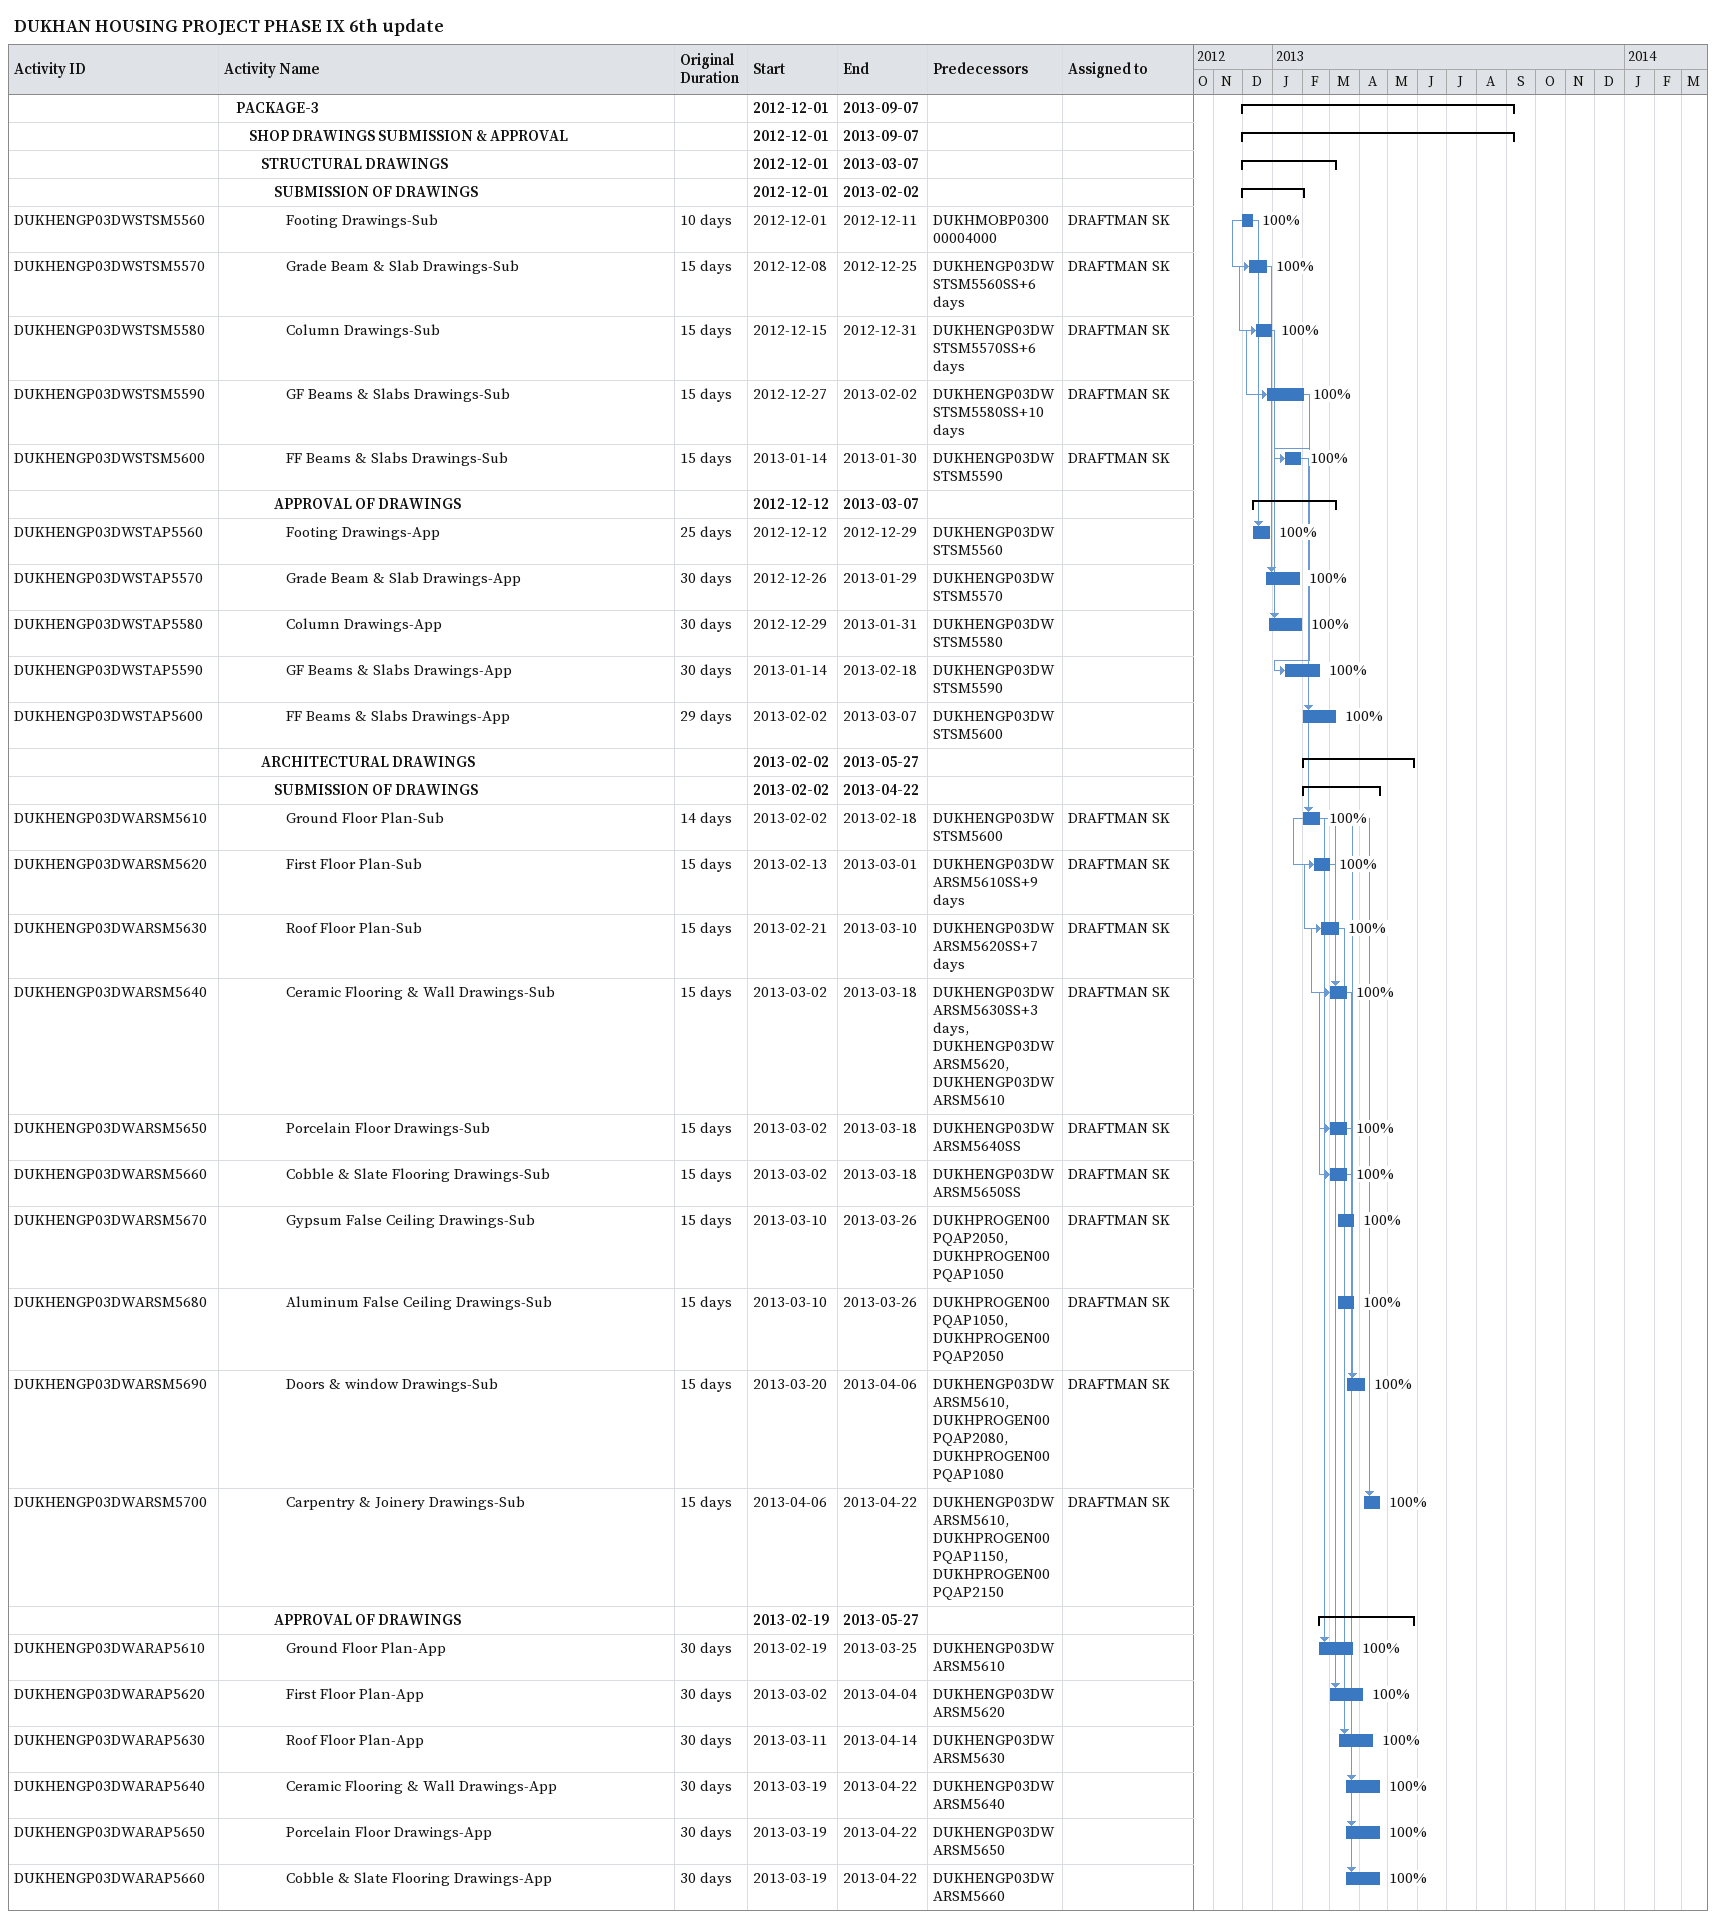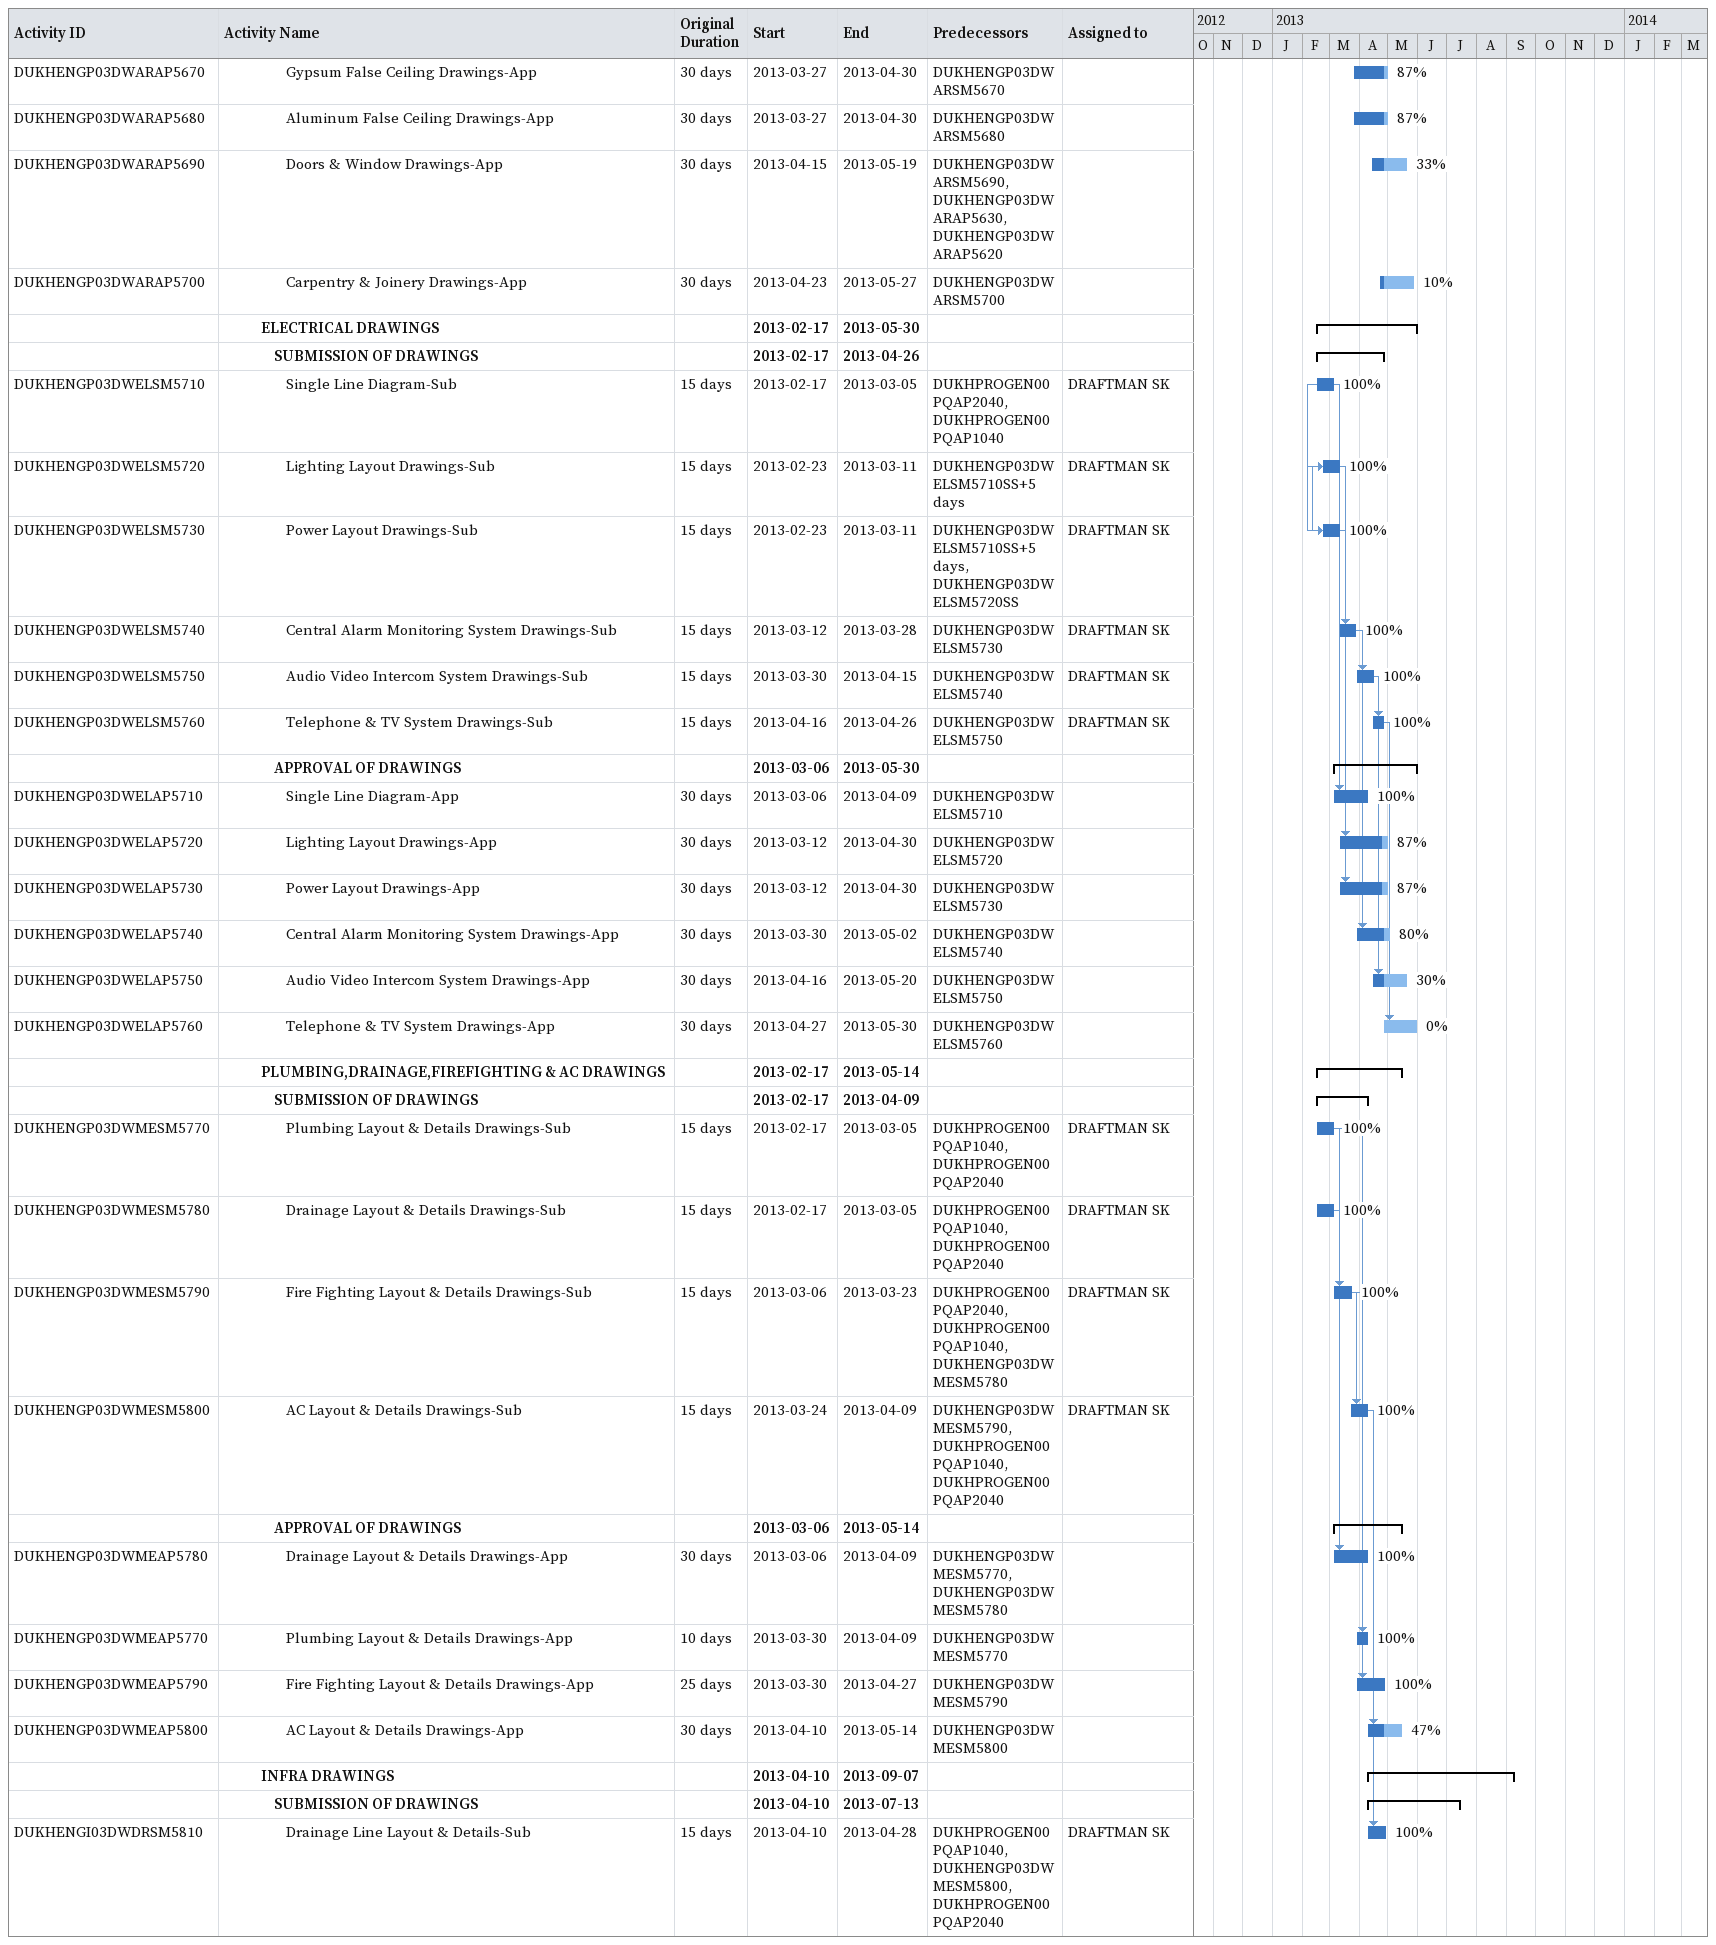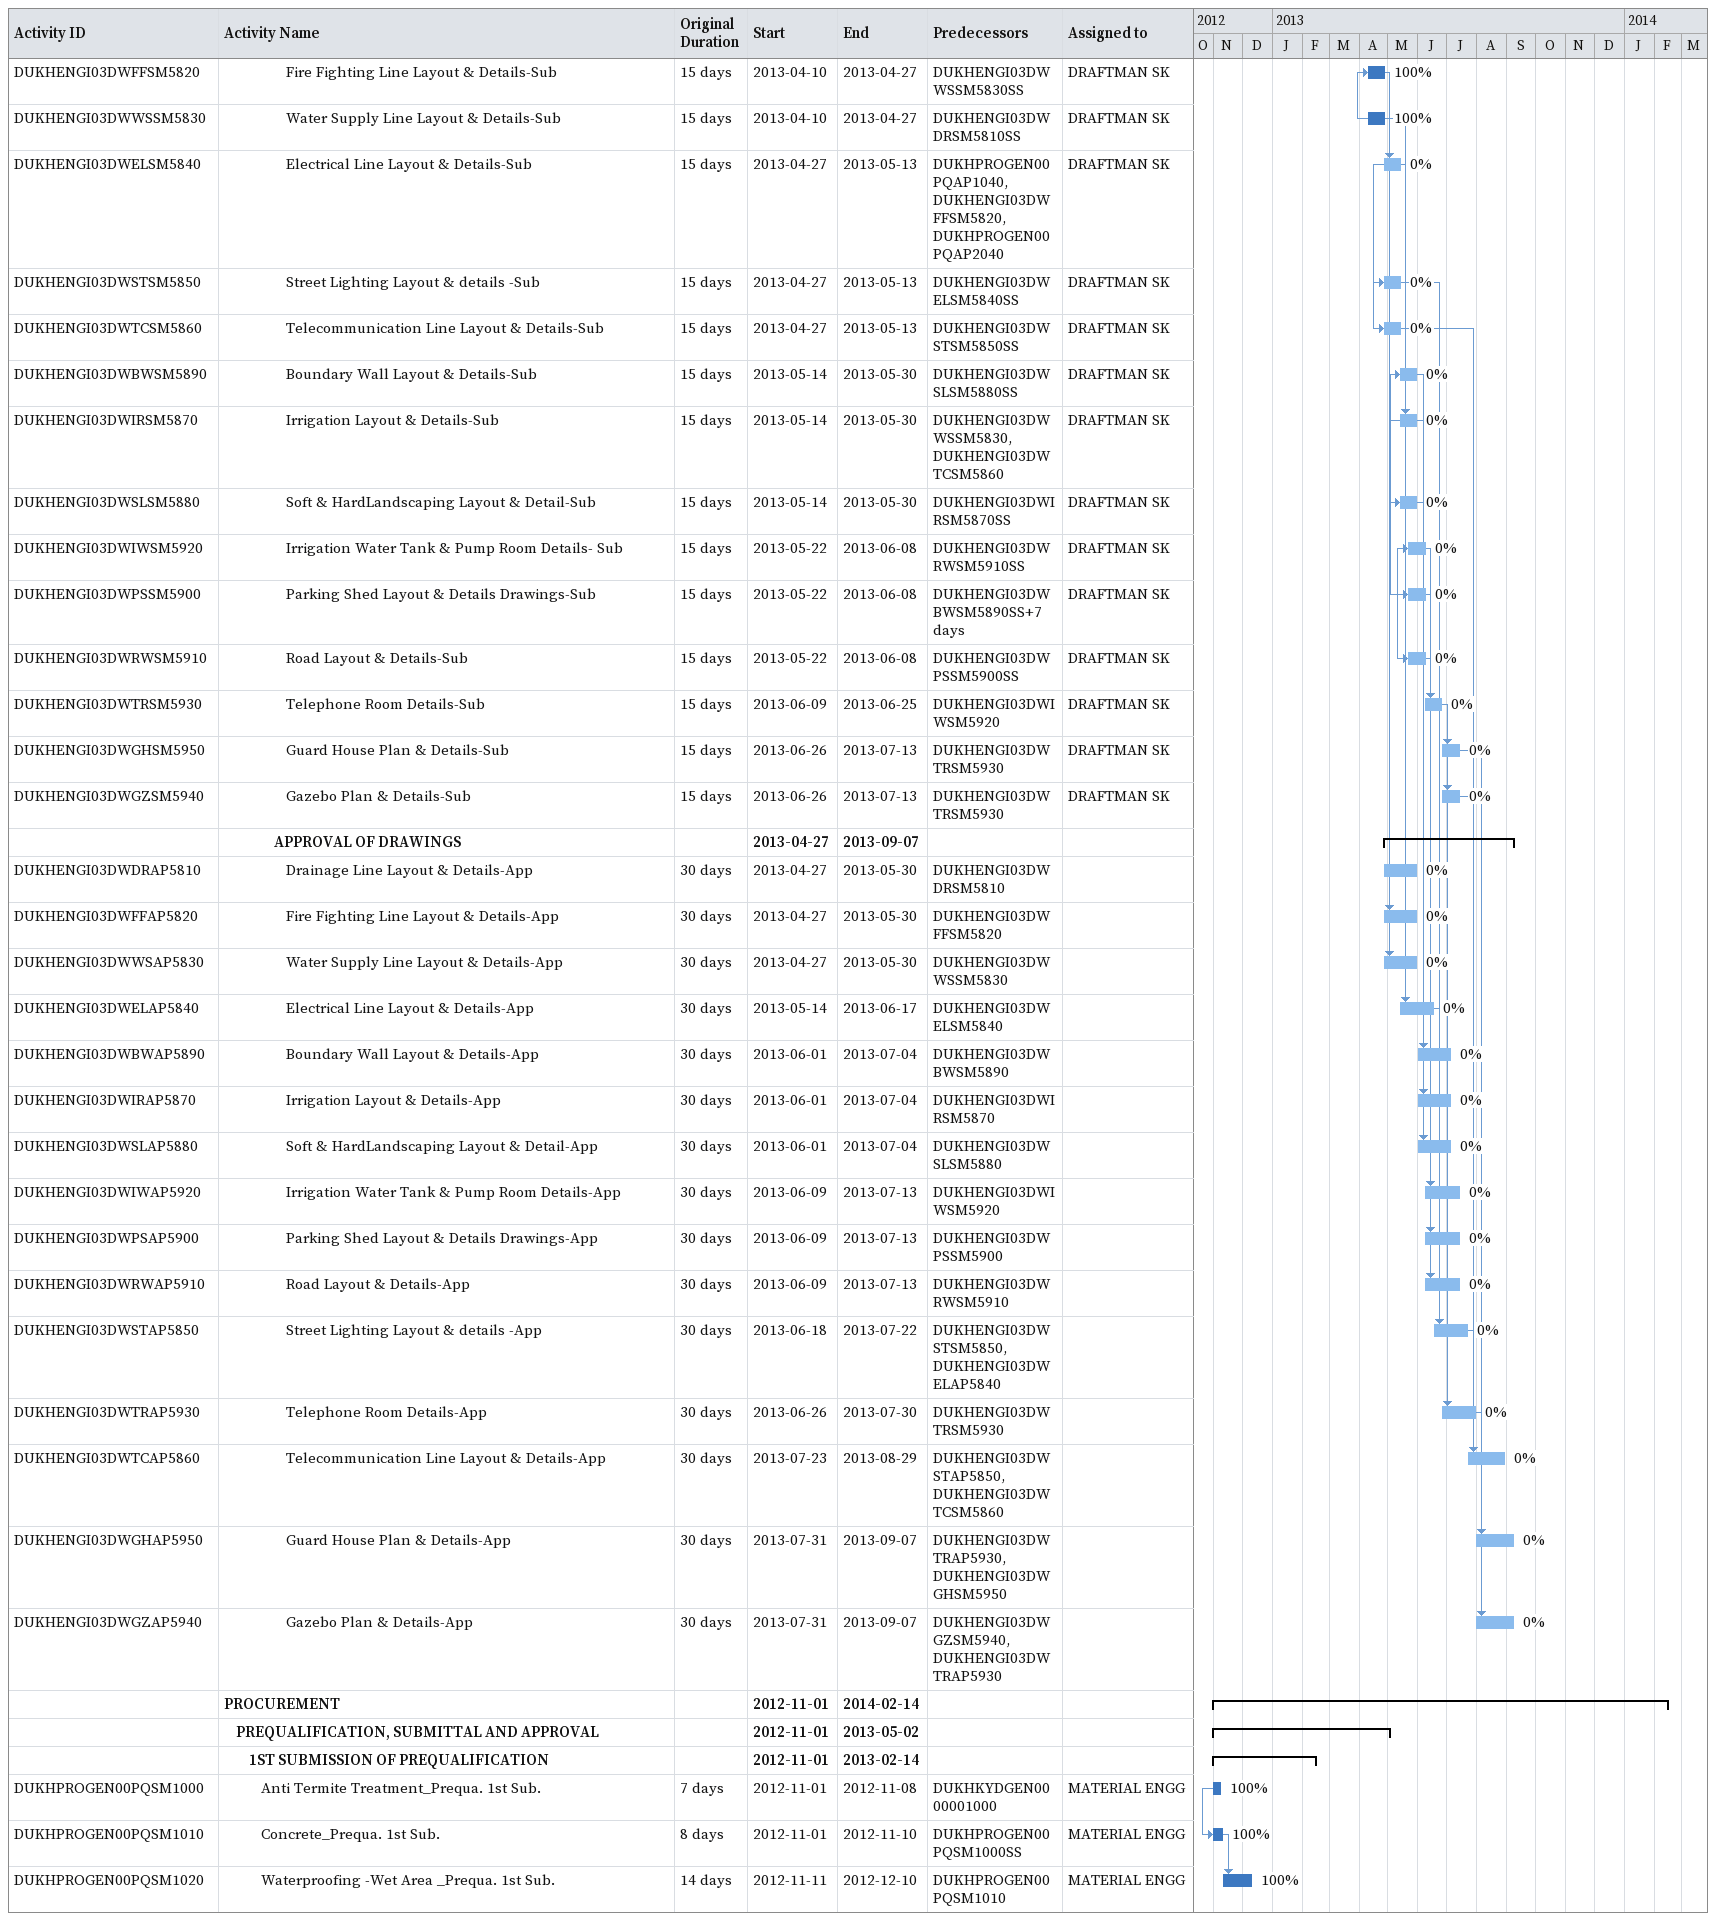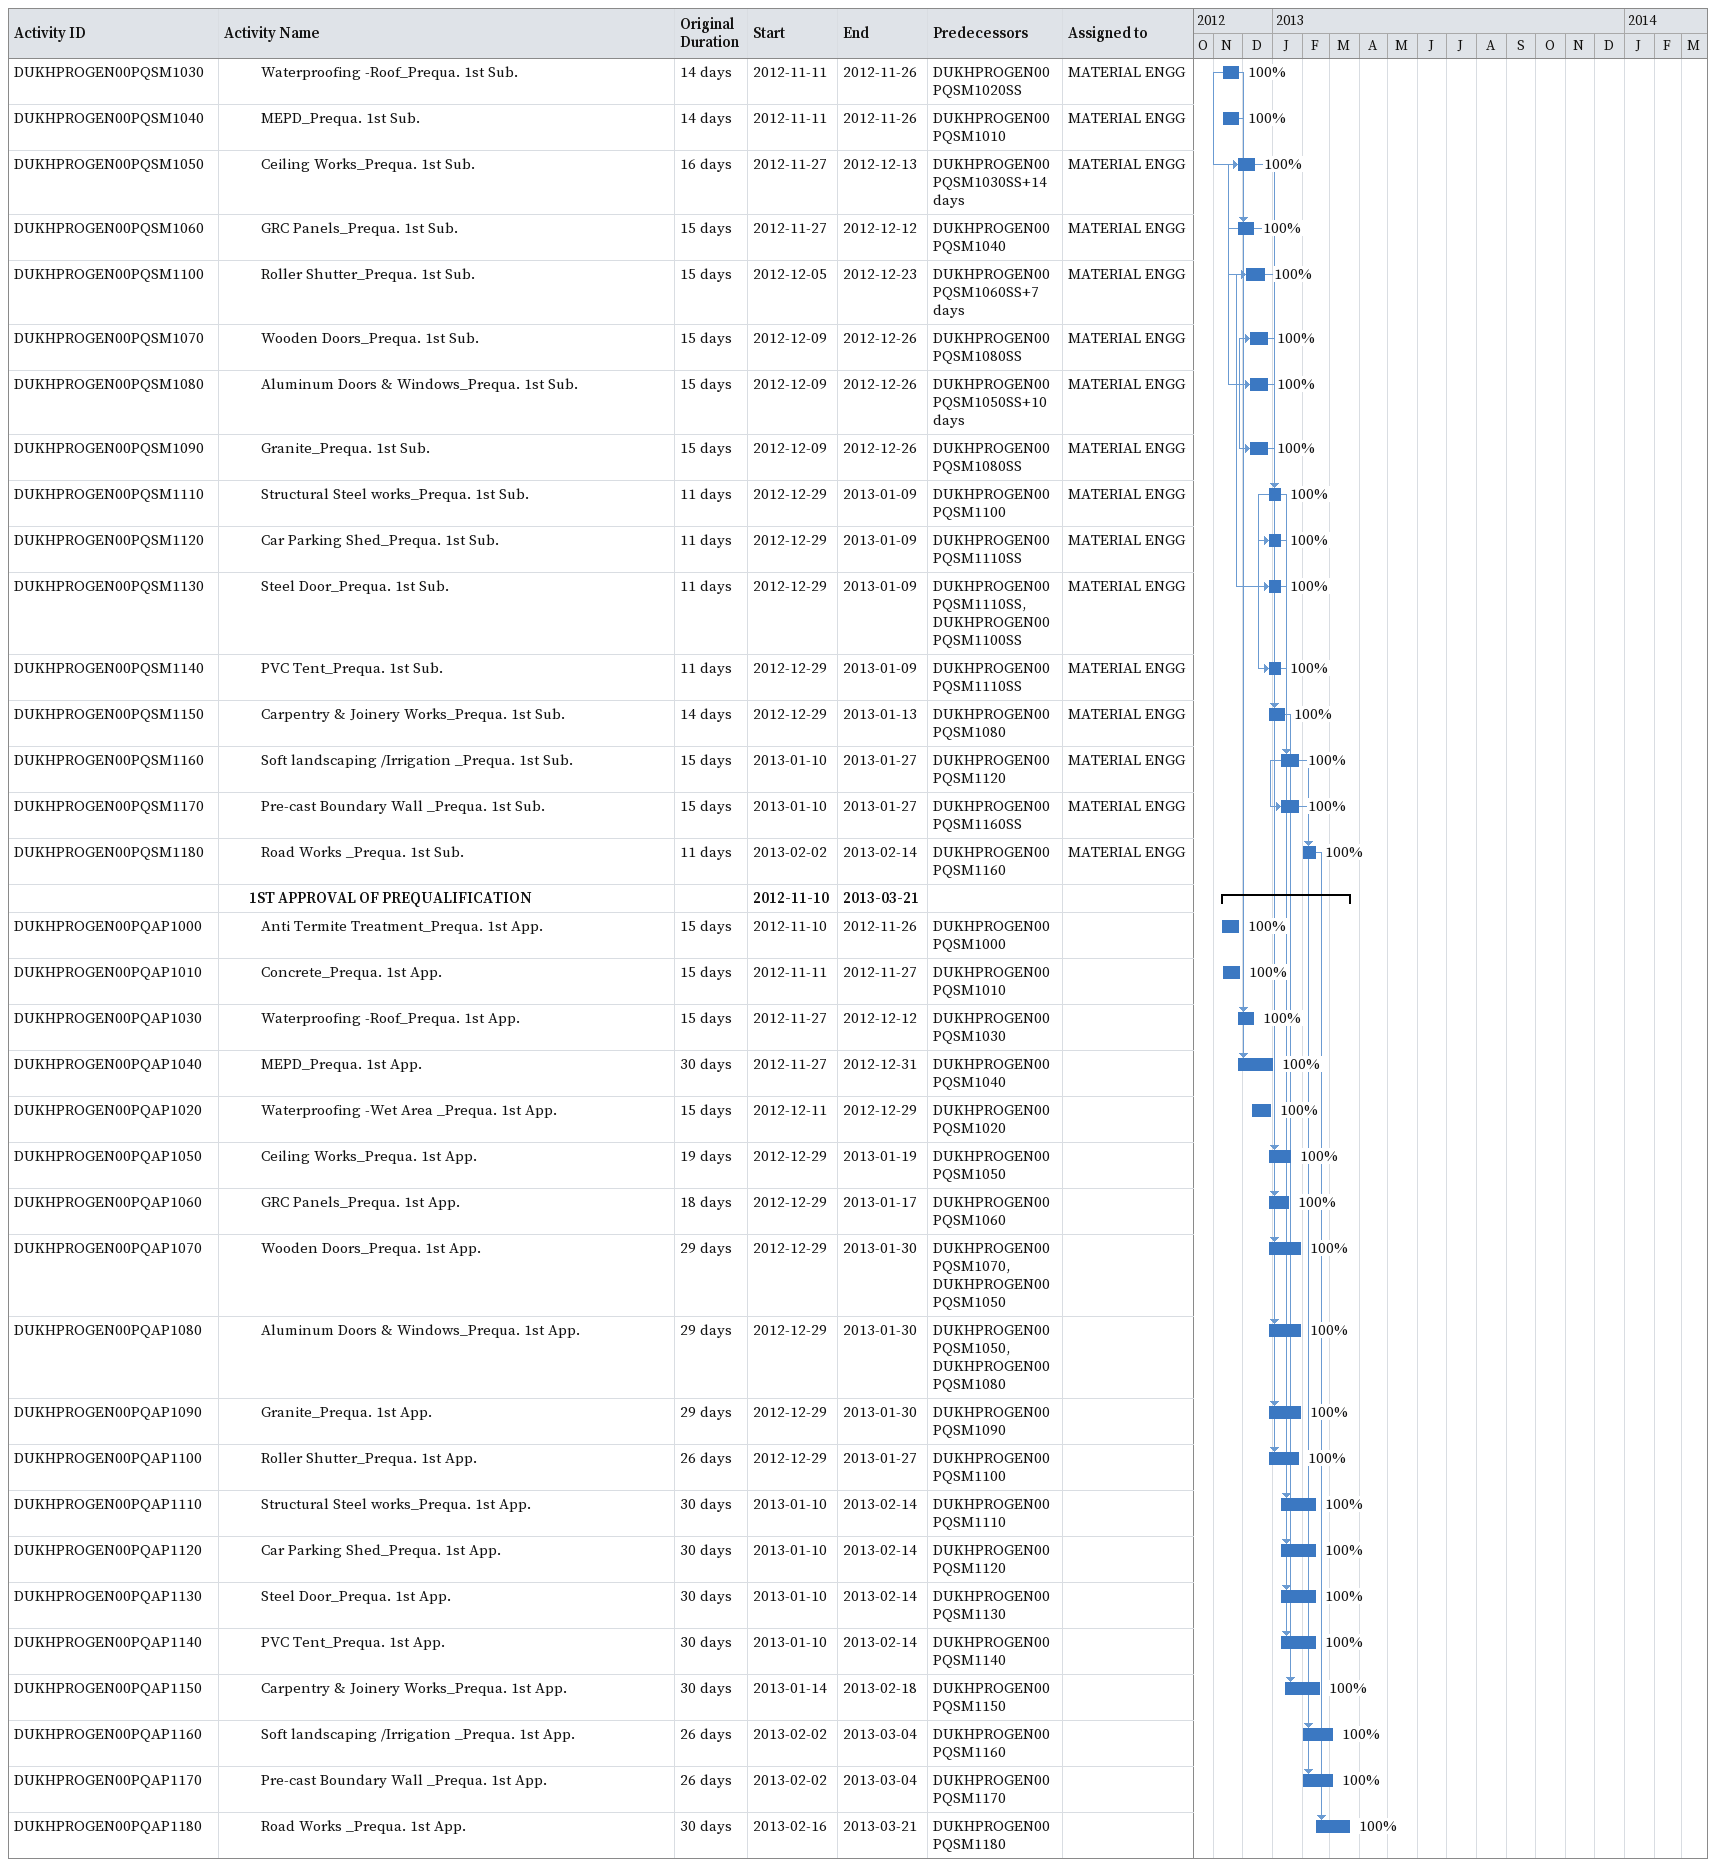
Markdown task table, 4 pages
DUKHAN HOUSING PROJECT PHASE IX 6th update

| ID | Level | Task | Original duration | Start | Finish | Predecessors | Resources | % complete |
|---|---|---|---|---|---|---|---|---|
|  | 2 | **PACKAGE-3** |  | 2012-12-01 | 2013-09-07 |  |  |  |
|  | 3 | **SHOP DRAWINGS SUBMISSION & APPROVAL** |  | 2012-12-01 | 2013-09-07 |  |  |  |
|  | 4 | **STRUCTURAL DRAWINGS** |  | 2012-12-01 | 2013-03-07 |  |  |  |
|  | 5 | **SUBMISSION OF DRAWINGS** |  | 2012-12-01 | 2013-02-02 |  |  |  |
| DUKHENGP03DWSTSM5560 | 6 | Footing Drawings-Sub | 10d | 2012-12-01 | 2012-12-11 | DUKHMOBP030000004000 | DRAFTMAN SK | 100 |
| DUKHENGP03DWSTSM5570 | 6 | Grade Beam & Slab Drawings-Sub | 15d | 2012-12-08 | 2012-12-25 | DUKHENGP03DWSTSM5560SS+6d | DRAFTMAN SK | 100 |
| DUKHENGP03DWSTSM5580 | 6 | Column Drawings-Sub | 15d | 2012-12-15 | 2012-12-31 | DUKHENGP03DWSTSM5570SS+6d | DRAFTMAN SK | 100 |
| DUKHENGP03DWSTSM5590 | 6 | GF Beams & Slabs Drawings-Sub | 15d | 2012-12-27 | 2013-02-02 | DUKHENGP03DWSTSM5580SS+10d | DRAFTMAN SK | 100 |
| DUKHENGP03DWSTSM5600 | 6 | FF Beams & Slabs Drawings-Sub | 15d | 2013-01-14 | 2013-01-30 | DUKHENGP03DWSTSM5590 | DRAFTMAN SK | 100 |
|  | 5 | **APPROVAL OF DRAWINGS** |  | 2012-12-12 | 2013-03-07 |  |  |  |
| DUKHENGP03DWSTAP5560 | 6 | Footing Drawings-App | 25d | 2012-12-12 | 2012-12-29 | DUKHENGP03DWSTSM5560 |  | 100 |
| DUKHENGP03DWSTAP5570 | 6 | Grade Beam & Slab Drawings-App | 30d | 2012-12-26 | 2013-01-29 | DUKHENGP03DWSTSM5570 |  | 100 |
| DUKHENGP03DWSTAP5580 | 6 | Column Drawings-App | 30d | 2012-12-29 | 2013-01-31 | DUKHENGP03DWSTSM5580 |  | 100 |
| DUKHENGP03DWSTAP5590 | 6 | GF Beams & Slabs Drawings-App | 30d | 2013-01-14 | 2013-02-18 | DUKHENGP03DWSTSM5590 |  | 100 |
| DUKHENGP03DWSTAP5600 | 6 | FF Beams & Slabs Drawings-App | 29d | 2013-02-02 | 2013-03-07 | DUKHENGP03DWSTSM5600 |  | 100 |
|  | 4 | **ARCHITECTURAL DRAWINGS** |  | 2013-02-02 | 2013-05-27 |  |  |  |
|  | 5 | **SUBMISSION OF DRAWINGS** |  | 2013-02-02 | 2013-04-22 |  |  |  |
| DUKHENGP03DWARSM5610 | 6 | Ground Floor Plan-Sub | 14d | 2013-02-02 | 2013-02-18 | DUKHENGP03DWSTSM5600 | DRAFTMAN SK | 100 |
| DUKHENGP03DWARSM5620 | 6 | First Floor Plan-Sub | 15d | 2013-02-13 | 2013-03-01 | DUKHENGP03DWARSM5610SS+9d | DRAFTMAN SK | 100 |
| DUKHENGP03DWARSM5630 | 6 | Roof Floor Plan-Sub | 15d | 2013-02-21 | 2013-03-10 | DUKHENGP03DWARSM5620SS+7d | DRAFTMAN SK | 100 |
| DUKHENGP03DWARSM5640 | 6 | Ceramic Flooring & Wall Drawings-Sub | 15d | 2013-03-02 | 2013-03-18 | DUKHENGP03DWARSM5630SS+3d, DUKHENGP03DWARSM5620, DUKHENGP03DWARSM5610 | DRAFTMAN SK | 100 |
| DUKHENGP03DWARSM5650 | 6 | Porcelain Floor Drawings-Sub | 15d | 2013-03-02 | 2013-03-18 | DUKHENGP03DWARSM5640SS | DRAFTMAN SK | 100 |
| DUKHENGP03DWARSM5660 | 6 | Cobble & Slate Flooring Drawings-Sub | 15d | 2013-03-02 | 2013-03-18 | DUKHENGP03DWARSM5650SS | DRAFTMAN SK | 100 |
| DUKHENGP03DWARSM5670 | 6 | Gypsum False Ceiling Drawings-Sub | 15d | 2013-03-10 | 2013-03-26 | DUKHPROGEN00PQAP2050, DUKHPROGEN00PQAP1050 | DRAFTMAN SK | 100 |
| DUKHENGP03DWARSM5680 | 6 | Aluminum False Ceiling Drawings-Sub | 15d | 2013-03-10 | 2013-03-26 | DUKHPROGEN00PQAP1050, DUKHPROGEN00PQAP2050 | DRAFTMAN SK | 100 |
| DUKHENGP03DWARSM5690 | 6 | Doors & window Drawings-Sub | 15d | 2013-03-20 | 2013-04-06 | DUKHENGP03DWARSM5610, DUKHPROGEN00PQAP2080, DUKHPROGEN00PQAP1080 | DRAFTMAN SK | 100 |
| DUKHENGP03DWARSM5700 | 6 | Carpentry & Joinery Drawings-Sub | 15d | 2013-04-06 | 2013-04-22 | DUKHENGP03DWARSM5610, DUKHPROGEN00PQAP1150, DUKHPROGEN00PQAP2150 | DRAFTMAN SK | 100 |
|  | 5 | **APPROVAL OF DRAWINGS** |  | 2013-02-19 | 2013-05-27 |  |  |  |
| DUKHENGP03DWARAP5610 | 6 | Ground Floor Plan-App | 30d | 2013-02-19 | 2013-03-25 | DUKHENGP03DWARSM5610 |  | 100 |
| DUKHENGP03DWARAP5620 | 6 | First Floor Plan-App | 30d | 2013-03-02 | 2013-04-04 | DUKHENGP03DWARSM5620 |  | 100 |
| DUKHENGP03DWARAP5630 | 6 | Roof Floor Plan-App | 30d | 2013-03-11 | 2013-04-14 | DUKHENGP03DWARSM5630 |  | 100 |
| DUKHENGP03DWARAP5640 | 6 | Ceramic Flooring & Wall Drawings-App | 30d | 2013-03-19 | 2013-04-22 | DUKHENGP03DWARSM5640 |  | 100 |
| DUKHENGP03DWARAP5650 | 6 | Porcelain Floor Drawings-App | 30d | 2013-03-19 | 2013-04-22 | DUKHENGP03DWARSM5650 |  | 100 |
| DUKHENGP03DWARAP5660 | 6 | Cobble & Slate Flooring Drawings-App | 30d | 2013-03-19 | 2013-04-22 | DUKHENGP03DWARSM5660 |  | 100 |
| DUKHENGP03DWARAP5670 | 6 | Gypsum False Ceiling Drawings-App | 30d | 2013-03-27 | 2013-04-30 | DUKHENGP03DWARSM5670 |  | 87 |
| DUKHENGP03DWARAP5680 | 6 | Aluminum False Ceiling Drawings-App | 30d | 2013-03-27 | 2013-04-30 | DUKHENGP03DWARSM5680 |  | 87 |
| DUKHENGP03DWARAP5690 | 6 | Doors & Window Drawings-App | 30d | 2013-04-15 | 2013-05-19 | DUKHENGP03DWARSM5690, DUKHENGP03DWARAP5630, DUKHENGP03DWARAP5620 |  | 33 |
| DUKHENGP03DWARAP5700 | 6 | Carpentry & Joinery Drawings-App | 30d | 2013-04-23 | 2013-05-27 | DUKHENGP03DWARSM5700 |  | 10 |
|  | 4 | **ELECTRICAL DRAWINGS** |  | 2013-02-17 | 2013-05-30 |  |  |  |
|  | 5 | **SUBMISSION OF DRAWINGS** |  | 2013-02-17 | 2013-04-26 |  |  |  |
| DUKHENGP03DWELSM5710 | 6 | Single Line Diagram-Sub | 15d | 2013-02-17 | 2013-03-05 | DUKHPROGEN00PQAP2040, DUKHPROGEN00PQAP1040 | DRAFTMAN SK | 100 |
| DUKHENGP03DWELSM5720 | 6 | Lighting Layout Drawings-Sub | 15d | 2013-02-23 | 2013-03-11 | DUKHENGP03DWELSM5710SS+5d | DRAFTMAN SK | 100 |
| DUKHENGP03DWELSM5730 | 6 | Power Layout Drawings-Sub | 15d | 2013-02-23 | 2013-03-11 | DUKHENGP03DWELSM5710SS+5d, DUKHENGP03DWELSM5720SS | DRAFTMAN SK | 100 |
| DUKHENGP03DWELSM5740 | 6 | Central Alarm Monitoring System Drawings-Sub | 15d | 2013-03-12 | 2013-03-28 | DUKHENGP03DWELSM5730 | DRAFTMAN SK | 100 |
| DUKHENGP03DWELSM5750 | 6 | Audio Video Intercom System Drawings-Sub | 15d | 2013-03-30 | 2013-04-15 | DUKHENGP03DWELSM5740 | DRAFTMAN SK | 100 |
| DUKHENGP03DWELSM5760 | 6 | Telephone & TV System Drawings-Sub | 15d | 2013-04-16 | 2013-04-26 | DUKHENGP03DWELSM5750 | DRAFTMAN SK | 100 |
|  | 5 | **APPROVAL OF DRAWINGS** |  | 2013-03-06 | 2013-05-30 |  |  |  |
| DUKHENGP03DWELAP5710 | 6 | Single Line Diagram-App | 30d | 2013-03-06 | 2013-04-09 | DUKHENGP03DWELSM5710 |  | 100 |
| DUKHENGP03DWELAP5720 | 6 | Lighting Layout Drawings-App | 30d | 2013-03-12 | 2013-04-30 | DUKHENGP03DWELSM5720 |  | 87 |
| DUKHENGP03DWELAP5730 | 6 | Power Layout Drawings-App | 30d | 2013-03-12 | 2013-04-30 | DUKHENGP03DWELSM5730 |  | 87 |
| DUKHENGP03DWELAP5740 | 6 | Central Alarm Monitoring System Drawings-App | 30d | 2013-03-30 | 2013-05-02 | DUKHENGP03DWELSM5740 |  | 80 |
| DUKHENGP03DWELAP5750 | 6 | Audio Video Intercom System Drawings-App | 30d | 2013-04-16 | 2013-05-20 | DUKHENGP03DWELSM5750 |  | 30 |
| DUKHENGP03DWELAP5760 | 6 | Telephone & TV System Drawings-App | 30d | 2013-04-27 | 2013-05-30 | DUKHENGP03DWELSM5760 |  | 0 |
|  | 4 | **PLUMBING,DRAINAGE,FIREFIGHTING & AC DRAWINGS** |  | 2013-02-17 | 2013-05-14 |  |  |  |
|  | 5 | **SUBMISSION OF DRAWINGS** |  | 2013-02-17 | 2013-04-09 |  |  |  |
| DUKHENGP03DWMESM5770 | 6 | Plumbing Layout & Details Drawings-Sub | 15d | 2013-02-17 | 2013-03-05 | DUKHPROGEN00PQAP1040, DUKHPROGEN00PQAP2040 | DRAFTMAN SK | 100 |
| DUKHENGP03DWMESM5780 | 6 | Drainage Layout & Details Drawings-Sub | 15d | 2013-02-17 | 2013-03-05 | DUKHPROGEN00PQAP1040, DUKHPROGEN00PQAP2040 | DRAFTMAN SK | 100 |
| DUKHENGP03DWMESM5790 | 6 | Fire Fighting Layout & Details Drawings-Sub | 15d | 2013-03-06 | 2013-03-23 | DUKHPROGEN00PQAP2040, DUKHPROGEN00PQAP1040, DUKHENGP03DWMESM5780 | DRAFTMAN SK | 100 |
| DUKHENGP03DWMESM5800 | 6 | AC Layout & Details Drawings-Sub | 15d | 2013-03-24 | 2013-04-09 | DUKHENGP03DWMESM5790, DUKHPROGEN00PQAP1040, DUKHPROGEN00PQAP2040 | DRAFTMAN SK | 100 |
|  | 5 | **APPROVAL OF DRAWINGS** |  | 2013-03-06 | 2013-05-14 |  |  |  |
| DUKHENGP03DWMEAP5780 | 6 | Drainage Layout & Details Drawings-App | 30d | 2013-03-06 | 2013-04-09 | DUKHENGP03DWMESM5770, DUKHENGP03DWMESM5780 |  | 100 |
| DUKHENGP03DWMEAP5770 | 6 | Plumbing Layout & Details Drawings-App | 10d | 2013-03-30 | 2013-04-09 | DUKHENGP03DWMESM5770 |  | 100 |
| DUKHENGP03DWMEAP5790 | 6 | Fire Fighting Layout & Details Drawings-App | 25d | 2013-03-30 | 2013-04-27 | DUKHENGP03DWMESM5790 |  | 100 |
| DUKHENGP03DWMEAP5800 | 6 | AC Layout & Details Drawings-App | 30d | 2013-04-10 | 2013-05-14 | DUKHENGP03DWMESM5800 |  | 47 |
|  | 4 | **INFRA DRAWINGS** |  | 2013-04-10 | 2013-09-07 |  |  |  |
|  | 5 | **SUBMISSION OF DRAWINGS** |  | 2013-04-10 | 2013-07-13 |  |  |  |
| DUKHENGI03DWDRSM5810 | 6 | Drainage Line Layout & Details-Sub | 15d | 2013-04-10 | 2013-04-28 | DUKHPROGEN00PQAP1040, DUKHENGP03DWMESM5800, DUKHPROGEN00PQAP2040 | DRAFTMAN SK | 100 |
| DUKHENGI03DWFFSM5820 | 6 | Fire Fighting Line Layout & Details-Sub | 15d | 2013-04-10 | 2013-04-27 | DUKHENGI03DWWSSM5830SS | DRAFTMAN SK | 100 |
| DUKHENGI03DWWSSM5830 | 6 | Water Supply Line Layout & Details-Sub | 15d | 2013-04-10 | 2013-04-27 | DUKHENGI03DWDRSM5810SS | DRAFTMAN SK | 100 |
| DUKHENGI03DWELSM5840 | 6 | Electrical Line Layout & Details-Sub | 15d | 2013-04-27 | 2013-05-13 | DUKHPROGEN00PQAP1040, DUKHENGI03DWFFSM5820, DUKHPROGEN00PQAP2040 | DRAFTMAN SK | 0 |
| DUKHENGI03DWSTSM5850 | 6 | Street Lighting Layout & details -Sub | 15d | 2013-04-27 | 2013-05-13 | DUKHENGI03DWELSM5840SS | DRAFTMAN SK | 0 |
| DUKHENGI03DWTCSM5860 | 6 | Telecommunication Line Layout & Details-Sub | 15d | 2013-04-27 | 2013-05-13 | DUKHENGI03DWSTSM5850SS | DRAFTMAN SK | 0 |
| DUKHENGI03DWBWSM5890 | 6 | Boundary Wall Layout & Details-Sub | 15d | 2013-05-14 | 2013-05-30 | DUKHENGI03DWSLSM5880SS | DRAFTMAN SK | 0 |
| DUKHENGI03DWIRSM5870 | 6 | Irrigation Layout & Details-Sub | 15d | 2013-05-14 | 2013-05-30 | DUKHENGI03DWWSSM5830, DUKHENGI03DWTCSM5860 | DRAFTMAN SK | 0 |
| DUKHENGI03DWSLSM5880 | 6 | Soft & HardLandscaping Layout & Detail-Sub | 15d | 2013-05-14 | 2013-05-30 | DUKHENGI03DWIRSM5870SS | DRAFTMAN SK | 0 |
| DUKHENGI03DWIWSM5920 | 6 | Irrigation Water Tank & Pump Room Details- Sub | 15d | 2013-05-22 | 2013-06-08 | DUKHENGI03DWRWSM5910SS | DRAFTMAN SK | 0 |
| DUKHENGI03DWPSSM5900 | 6 | Parking Shed Layout & Details Drawings-Sub | 15d | 2013-05-22 | 2013-06-08 | DUKHENGI03DWBWSM5890SS+7d | DRAFTMAN SK | 0 |
| DUKHENGI03DWRWSM5910 | 6 | Road Layout & Details-Sub | 15d | 2013-05-22 | 2013-06-08 | DUKHENGI03DWPSSM5900SS | DRAFTMAN SK | 0 |
| DUKHENGI03DWTRSM5930 | 6 | Telephone Room Details-Sub | 15d | 2013-06-09 | 2013-06-25 | DUKHENGI03DWIWSM5920 | DRAFTMAN SK | 0 |
| DUKHENGI03DWGHSM5950 | 6 | Guard House Plan & Details-Sub | 15d | 2013-06-26 | 2013-07-13 | DUKHENGI03DWTRSM5930 | DRAFTMAN SK | 0 |
| DUKHENGI03DWGZSM5940 | 6 | Gazebo Plan & Details-Sub | 15d | 2013-06-26 | 2013-07-13 | DUKHENGI03DWTRSM5930 | DRAFTMAN SK | 0 |
|  | 5 | **APPROVAL OF DRAWINGS** |  | 2013-04-27 | 2013-09-07 |  |  |  |
| DUKHENGI03DWDRAP5810 | 6 | Drainage Line Layout & Details-App | 30d | 2013-04-27 | 2013-05-30 | DUKHENGI03DWDRSM5810 |  | 0 |
| DUKHENGI03DWFFAP5820 | 6 | Fire Fighting Line Layout & Details-App | 30d | 2013-04-27 | 2013-05-30 | DUKHENGI03DWFFSM5820 |  | 0 |
| DUKHENGI03DWWSAP5830 | 6 | Water Supply Line Layout & Details-App | 30d | 2013-04-27 | 2013-05-30 | DUKHENGI03DWWSSM5830 |  | 0 |
| DUKHENGI03DWELAP5840 | 6 | Electrical Line Layout & Details-App | 30d | 2013-05-14 | 2013-06-17 | DUKHENGI03DWELSM5840 |  | 0 |
| DUKHENGI03DWBWAP5890 | 6 | Boundary Wall Layout & Details-App | 30d | 2013-06-01 | 2013-07-04 | DUKHENGI03DWBWSM5890 |  | 0 |
| DUKHENGI03DWIRAP5870 | 6 | Irrigation Layout & Details-App | 30d | 2013-06-01 | 2013-07-04 | DUKHENGI03DWIRSM5870 |  | 0 |
| DUKHENGI03DWSLAP5880 | 6 | Soft & HardLandscaping Layout & Detail-App | 30d | 2013-06-01 | 2013-07-04 | DUKHENGI03DWSLSM5880 |  | 0 |
| DUKHENGI03DWIWAP5920 | 6 | Irrigation Water Tank & Pump Room Details-App | 30d | 2013-06-09 | 2013-07-13 | DUKHENGI03DWIWSM5920 |  | 0 |
| DUKHENGI03DWPSAP5900 | 6 | Parking Shed Layout & Details Drawings-App | 30d | 2013-06-09 | 2013-07-13 | DUKHENGI03DWPSSM5900 |  | 0 |
| DUKHENGI03DWRWAP5910 | 6 | Road Layout & Details-App | 30d | 2013-06-09 | 2013-07-13 | DUKHENGI03DWRWSM5910 |  | 0 |
| DUKHENGI03DWSTAP5850 | 6 | Street Lighting Layout & details -App | 30d | 2013-06-18 | 2013-07-22 | DUKHENGI03DWSTSM5850, DUKHENGI03DWELAP5840 |  | 0 |
| DUKHENGI03DWTRAP5930 | 6 | Telephone Room Details-App | 30d | 2013-06-26 | 2013-07-30 | DUKHENGI03DWTRSM5930 |  | 0 |
| DUKHENGI03DWTCAP5860 | 6 | Telecommunication Line Layout & Details-App | 30d | 2013-07-23 | 2013-08-29 | DUKHENGI03DWSTAP5850, DUKHENGI03DWTCSM5860 |  | 0 |
| DUKHENGI03DWGHAP5950 | 6 | Guard House Plan & Details-App | 30d | 2013-07-31 | 2013-09-07 | DUKHENGI03DWTRAP5930, DUKHENGI03DWGHSM5950 |  | 0 |
| DUKHENGI03DWGZAP5940 | 6 | Gazebo Plan & Details-App | 30d | 2013-07-31 | 2013-09-07 | DUKHENGI03DWGZSM5940, DUKHENGI03DWTRAP5930 |  | 0 |
|  | 1 | **PROCUREMENT** |  | 2012-11-01 | 2014-02-14 |  |  |  |
|  | 2 | **PREQUALIFICATION, SUBMITTAL AND APPROVAL** |  | 2012-11-01 | 2013-05-02 |  |  |  |
|  | 3 | **1ST SUBMISSION OF PREQUALIFICATION** |  | 2012-11-01 | 2013-02-14 |  |  |  |
| DUKHPROGEN00PQSM1000 | 4 | Anti Termite Treatment_Prequa. 1st Sub. | 7d | 2012-11-01 | 2012-11-08 | DUKHKYDGEN0000001000 | MATERIAL ENGG | 100 |
| DUKHPROGEN00PQSM1010 | 4 | Concrete_Prequa. 1st Sub. | 8d | 2012-11-01 | 2012-11-10 | DUKHPROGEN00PQSM1000SS | MATERIAL ENGG | 100 |
| DUKHPROGEN00PQSM1020 | 4 | Waterproofing -Wet Area _Prequa. 1st Sub. | 14d | 2012-11-11 | 2012-12-10 | DUKHPROGEN00PQSM1010 | MATERIAL ENGG | 100 |
| DUKHPROGEN00PQSM1030 | 4 | Waterproofing -Roof_Prequa. 1st Sub. | 14d | 2012-11-11 | 2012-11-26 | DUKHPROGEN00PQSM1020SS | MATERIAL ENGG | 100 |
| DUKHPROGEN00PQSM1040 | 4 | MEPD_Prequa. 1st Sub. | 14d | 2012-11-11 | 2012-11-26 | DUKHPROGEN00PQSM1010 | MATERIAL ENGG | 100 |
| DUKHPROGEN00PQSM1050 | 4 | Ceiling Works_Prequa. 1st Sub. | 16d | 2012-11-27 | 2012-12-13 | DUKHPROGEN00PQSM1030SS+14d | MATERIAL ENGG | 100 |
| DUKHPROGEN00PQSM1060 | 4 | GRC Panels_Prequa. 1st Sub. | 15d | 2012-11-27 | 2012-12-12 | DUKHPROGEN00PQSM1040 | MATERIAL ENGG | 100 |
| DUKHPROGEN00PQSM1100 | 4 | Roller Shutter_Prequa. 1st Sub. | 15d | 2012-12-05 | 2012-12-23 | DUKHPROGEN00PQSM1060SS+7d | MATERIAL ENGG | 100 |
| DUKHPROGEN00PQSM1070 | 4 | Wooden Doors_Prequa. 1st Sub. | 15d | 2012-12-09 | 2012-12-26 | DUKHPROGEN00PQSM1080SS | MATERIAL ENGG | 100 |
| DUKHPROGEN00PQSM1080 | 4 | Aluminum Doors & Windows_Prequa. 1st Sub. | 15d | 2012-12-09 | 2012-12-26 | DUKHPROGEN00PQSM1050SS+10d | MATERIAL ENGG | 100 |
| DUKHPROGEN00PQSM1090 | 4 | Granite_Prequa. 1st Sub. | 15d | 2012-12-09 | 2012-12-26 | DUKHPROGEN00PQSM1080SS | MATERIAL ENGG | 100 |
| DUKHPROGEN00PQSM1110 | 4 | Structural Steel works_Prequa. 1st Sub. | 11d | 2012-12-29 | 2013-01-09 | DUKHPROGEN00PQSM1100 | MATERIAL ENGG | 100 |
| DUKHPROGEN00PQSM1120 | 4 | Car Parking Shed_Prequa. 1st Sub. | 11d | 2012-12-29 | 2013-01-09 | DUKHPROGEN00PQSM1110SS | MATERIAL ENGG | 100 |
| DUKHPROGEN00PQSM1130 | 4 | Steel Door_Prequa. 1st Sub. | 11d | 2012-12-29 | 2013-01-09 | DUKHPROGEN00PQSM1110SS, DUKHPROGEN00PQSM1100SS | MATERIAL ENGG | 100 |
| DUKHPROGEN00PQSM1140 | 4 | PVC Tent_Prequa. 1st Sub. | 11d | 2012-12-29 | 2013-01-09 | DUKHPROGEN00PQSM1110SS | MATERIAL ENGG | 100 |
| DUKHPROGEN00PQSM1150 | 4 | Carpentry & Joinery Works_Prequa. 1st Sub. | 14d | 2012-12-29 | 2013-01-13 | DUKHPROGEN00PQSM1080 | MATERIAL ENGG | 100 |
| DUKHPROGEN00PQSM1160 | 4 | Soft landscaping /Irrigation _Prequa. 1st Sub. | 15d | 2013-01-10 | 2013-01-27 | DUKHPROGEN00PQSM1120 | MATERIAL ENGG | 100 |
| DUKHPROGEN00PQSM1170 | 4 | Pre-cast Boundary Wall _Prequa. 1st Sub. | 15d | 2013-01-10 | 2013-01-27 | DUKHPROGEN00PQSM1160SS | MATERIAL ENGG | 100 |
| DUKHPROGEN00PQSM1180 | 4 | Road Works _Prequa. 1st Sub. | 11d | 2013-02-02 | 2013-02-14 | DUKHPROGEN00PQSM1160 | MATERIAL ENGG | 100 |
|  | 3 | **1ST APPROVAL OF PREQUALIFICATION** |  | 2012-11-10 | 2013-03-21 |  |  |  |
| DUKHPROGEN00PQAP1000 | 4 | Anti Termite Treatment_Prequa. 1st App. | 15d | 2012-11-10 | 2012-11-26 | DUKHPROGEN00PQSM1000 |  | 100 |
| DUKHPROGEN00PQAP1010 | 4 | Concrete_Prequa. 1st App. | 15d | 2012-11-11 | 2012-11-27 | DUKHPROGEN00PQSM1010 |  | 100 |
| DUKHPROGEN00PQAP1030 | 4 | Waterproofing -Roof_Prequa. 1st App. | 15d | 2012-11-27 | 2012-12-12 | DUKHPROGEN00PQSM1030 |  | 100 |
| DUKHPROGEN00PQAP1040 | 4 | MEPD_Prequa. 1st App. | 30d | 2012-11-27 | 2012-12-31 | DUKHPROGEN00PQSM1040 |  | 100 |
| DUKHPROGEN00PQAP1020 | 4 | Waterproofing -Wet Area _Prequa. 1st App. | 15d | 2012-12-11 | 2012-12-29 | DUKHPROGEN00PQSM1020 |  | 100 |
| DUKHPROGEN00PQAP1050 | 4 | Ceiling Works_Prequa. 1st App. | 19d | 2012-12-29 | 2013-01-19 | DUKHPROGEN00PQSM1050 |  | 100 |
| DUKHPROGEN00PQAP1060 | 4 | GRC Panels_Prequa. 1st App. | 18d | 2012-12-29 | 2013-01-17 | DUKHPROGEN00PQSM1060 |  | 100 |
| DUKHPROGEN00PQAP1070 | 4 | Wooden Doors_Prequa. 1st App. | 29d | 2012-12-29 | 2013-01-30 | DUKHPROGEN00PQSM1070, DUKHPROGEN00PQSM1050 |  | 100 |
| DUKHPROGEN00PQAP1080 | 4 | Aluminum Doors & Windows_Prequa. 1st App. | 29d | 2012-12-29 | 2013-01-30 | DUKHPROGEN00PQSM1050, DUKHPROGEN00PQSM1080 |  | 100 |
| DUKHPROGEN00PQAP1090 | 4 | Granite_Prequa. 1st App. | 29d | 2012-12-29 | 2013-01-30 | DUKHPROGEN00PQSM1090 |  | 100 |
| DUKHPROGEN00PQAP1100 | 4 | Roller Shutter_Prequa. 1st App. | 26d | 2012-12-29 | 2013-01-27 | DUKHPROGEN00PQSM1100 |  | 100 |
| DUKHPROGEN00PQAP1110 | 4 | Structural Steel works_Prequa. 1st App. | 30d | 2013-01-10 | 2013-02-14 | DUKHPROGEN00PQSM1110 |  | 100 |
| DUKHPROGEN00PQAP1120 | 4 | Car Parking Shed_Prequa. 1st App. | 30d | 2013-01-10 | 2013-02-14 | DUKHPROGEN00PQSM1120 |  | 100 |
| DUKHPROGEN00PQAP1130 | 4 | Steel Door_Prequa. 1st App. | 30d | 2013-01-10 | 2013-02-14 | DUKHPROGEN00PQSM1130 |  | 100 |
| DUKHPROGEN00PQAP1140 | 4 | PVC Tent_Prequa. 1st App. | 30d | 2013-01-10 | 2013-02-14 | DUKHPROGEN00PQSM1140 |  | 100 |
| DUKHPROGEN00PQAP1150 | 4 | Carpentry & Joinery Works_Prequa. 1st App. | 30d | 2013-01-14 | 2013-02-18 | DUKHPROGEN00PQSM1150 |  | 100 |
| DUKHPROGEN00PQAP1160 | 4 | Soft landscaping /Irrigation _Prequa. 1st App. | 26d | 2013-02-02 | 2013-03-04 | DUKHPROGEN00PQSM1160 |  | 100 |
| DUKHPROGEN00PQAP1170 | 4 | Pre-cast Boundary Wall _Prequa. 1st App. | 26d | 2013-02-02 | 2013-03-04 | DUKHPROGEN00PQSM1170 |  | 100 |
| DUKHPROGEN00PQAP1180 | 4 | Road Works _Prequa. 1st App. | 30d | 2013-02-16 | 2013-03-21 | DUKHPROGEN00PQSM1180 |  | 100 |
